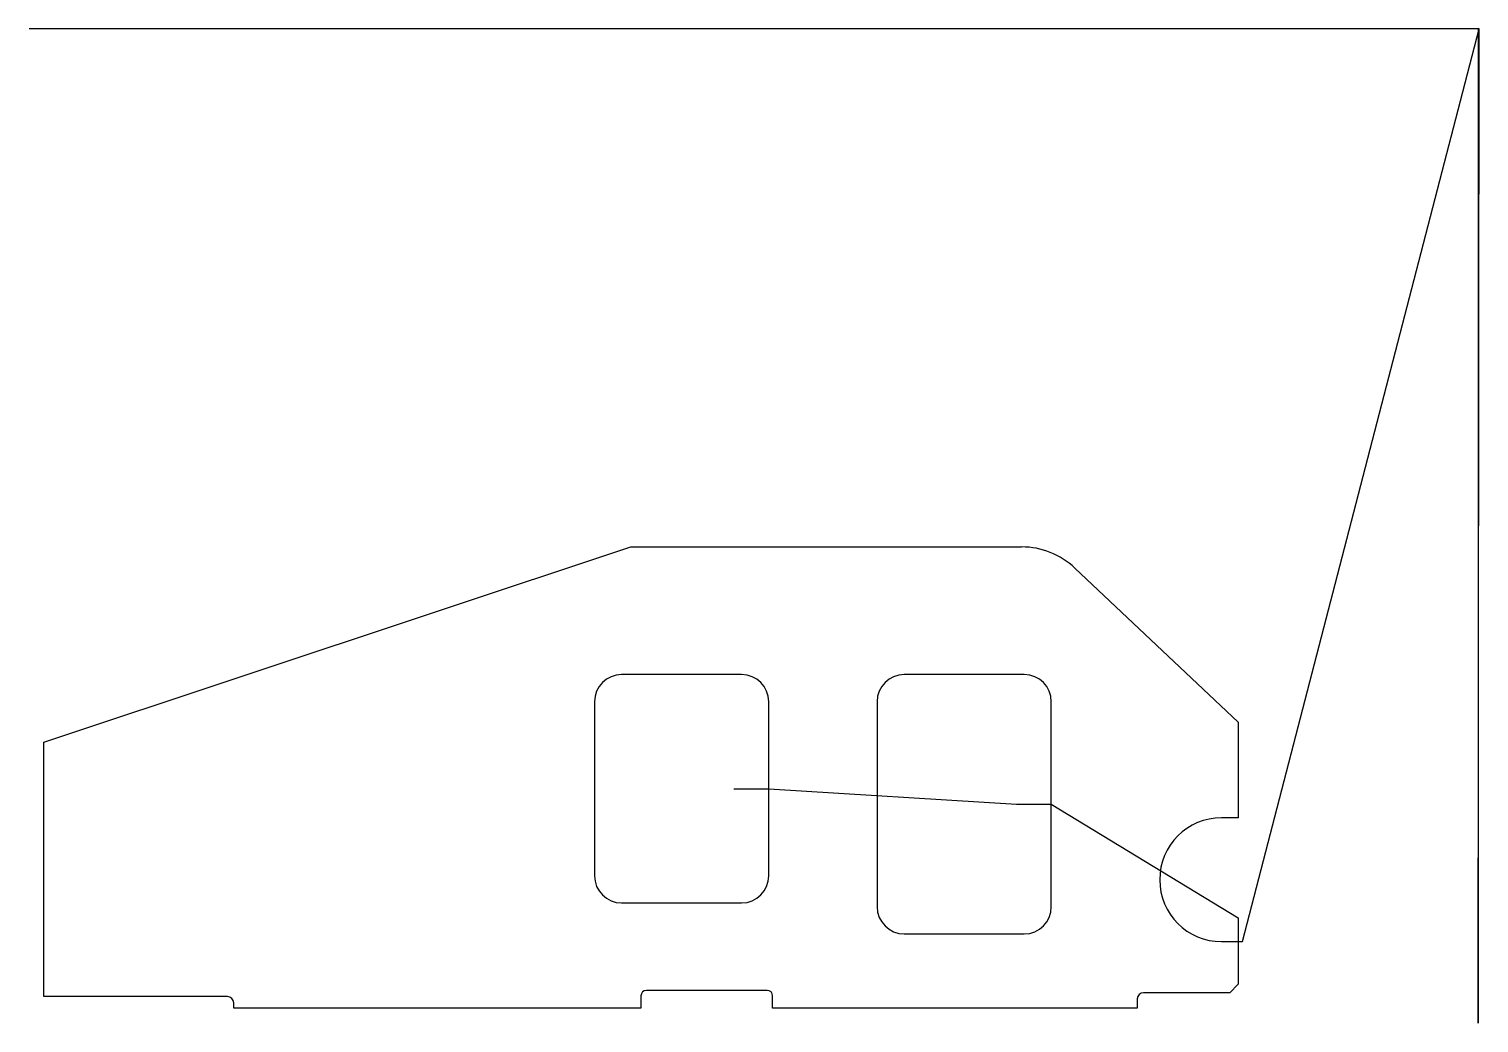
# Model space of a CAD drawing. Header units: metres. Extents: x 754 to 2627, y 0 to 1284.
import ezdxf

# ---------------------------------------------------------------- set-up
doc = ezdxf.new("R2010")
doc.units = ezdxf.units.M

msp = doc.modelspace()

# ---------------------------------------------------------------- linework, layer by layer
at = {"layer": 'TOOL_0'}
for p, q in [((754.895, 1284.374), (753.895, 1284.374)), ((2625.839, 1284.374), (754.895, 1284.374)), ((2321.301, 105.152), (2626.839, 1284.374)), ((2626.839, 1284.374), (2625.839, 1284.374)), ((2625.839, 1284.374), (2625.839, 0)), ((2625.839, 0), (2626.839, 1284.374)), ((2626.839, 1284.374), (2625.839, 1284.374)), ((772.989, 362.74), (1531.264, 615.152)), ((1531.264, 615.152), (2036.102, 615.152)), ((2104.727, 587.888), (2315.789, 388.756)), ((1674.389, 450.152), (1519.389, 450.152)), ((2039.389, 450.152), (1884.389, 450.152)), ((1484.389, 415.152), (1484.389, 190.152)), ((1709.389, 302.652), (1709.389, 415.152)), ((1849.389, 415.152), (1849.389, 150.152)), ((2074.389, 282.652), (2074.389, 415.152)), ((2315.789, 388.756), (2315.789, 265.152)), ((772.989, 34.152), (772.989, 362.74)), ((1664.389, 302.652), (1709.389, 302.652)), ((1709.389, 190.152), (1709.389, 302.652)), ((1709.389, 302.652), (2029.389, 282.652)), ((2029.389, 282.652), (2074.389, 282.652)), ((2074.389, 150.152), (2074.389, 282.652)), ((2074.389, 282.652), (2315.789, 135.902)), ((2315.789, 265.152), (2294.389, 265.152)), ((1519.389, 155.152), (1674.389, 155.152)), ((2315.789, 135.902), (2315.789, 105.152)), ((1884.389, 115.152), (2039.389, 115.152)), ((2294.389, 105.152), (2315.789, 105.152)), ((2315.789, 105.152), (2315.789, 50.138)), ((2315.789, 105.152), (2321.301, 105.152)), ((1707.389, 42.152), (1551.389, 42.152)), ((2304.803, 39.152), (2193.389, 39.152)), ((2315.789, 50.138), (2304.803, 39.152)), ((1010.389, 34.152), (772.989, 34.152)), ((1018.389, 19.152), (1018.389, 26.152)), ((1544.389, 19.152), (1018.389, 19.152)), ((1544.389, 35.152), (1544.389, 19.152)), ((1714.389, 19.152), (1714.389, 35.152)), ((2185.389, 19.152), (1714.389, 19.152)), ((2185.389, 31.152), (2185.389, 19.152))]:
    msp.add_line(p, q, dxfattribs=at)
for centre, radius, start, end in [((2036.102, 515.152), 100, 46.665782, 90), ((1519.389, 415.152), 35, 90, 180), ((1674.389, 415.152), 35, 0, 90), ((1884.389, 415.152), 35, 90, 180), ((2039.389, 415.152), 35, 0, 90), ((2294.389, 185.152), 80, 90, 270), ((1519.389, 190.152), 35, 180, 270), ((1674.389, 190.152), 35, 270, 0), ((1884.389, 150.152), 35, 180, 270), ((2039.389, 150.152), 35, 270, 0), ((1551.389, 35.152), 7, 90, 180), ((1707.389, 35.152), 7, 0, 90), ((2193.389, 31.152), 8, 90, 180), ((1010.389, 26.152), 8, 0, 90)]:
    msp.add_arc(centre, radius, start, end, dxfattribs=at)

doc.saveas('drawing.dxf')
